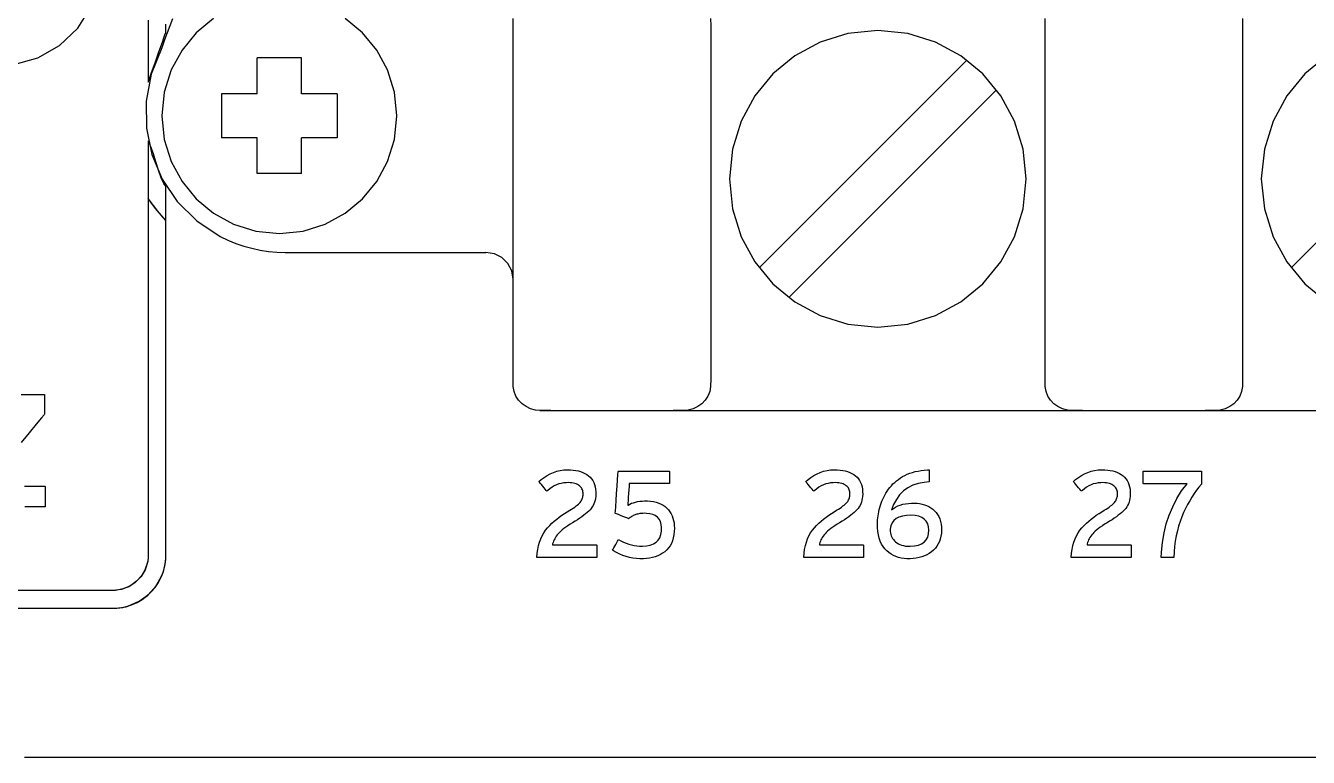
# Model space of a CAD drawing. Extents: x 1 to 47.7, y 0.2 to 33.4.
# Drawn here: x 38.839 to 40.286, y 10.224 to 11.048 of the extents above; entities that cross this region are included whole.
import ezdxf

# ---------------------------------------------------------------- set-up
doc = ezdxf.new("R2010")
doc.units = 0
doc.header["$MEASUREMENT"] = 0
for name, color, linetype in [('1_1__SCREW_TERMINAL_BLOCK_', 7, 'CONTINUOUS'), ('1_2__SCREW_TERMINAL_BLOCK_', 7, 'CONTINUOUS'), ('1_3__CONNECTORIZED_RELAY__', 7, 'CONTINUOUS'), ('1_4__CONNECTORIZED_RELAY__', 7, 'CONTINUOUS'), ('6_0____DWG', 7, 'CONTINUOUS')]:
    doc.layers.add(name, color=color, linetype=linetype)

msp = doc.modelspace()

# ---------------------------------------------------------------- linework, layer by layer
at = {"layer": '1_1__SCREW_TERMINAL_BLOCK_'}
for points in [[(38.8245, 11.004), (38.8524, 11.0119), (38.8771, 11.026), (38.8976, 11.0455), (38.9129, 11.0694)], [(38.8299, 10.3916), (38.8463, 10.3916), (38.8614, 10.3916), (38.8751, 10.3916), (38.8876, 10.3916), (38.8986, 10.3916), (38.9083, 10.3916), (38.9166, 10.3916), (38.9236, 10.3916), (38.9291, 10.3916), (38.9332, 10.3916), (38.9358, 10.3916), (38.937, 10.3916), (38.9374, 10.3916), (38.9383, 10.3916), (38.9417, 10.3917), (38.9484, 10.3926), (38.9549, 10.3943), (38.9669, 10.3995), (38.9774, 10.4072), (38.986, 10.4168), (38.9924, 10.4282), (38.9946, 10.4344), (38.9962, 10.4409), (38.997, 10.4477), (38.9971, 10.4512), (38.9971, 10.4526), (38.9971, 10.4563), (38.9971, 10.4624), (38.9971, 10.4708), (38.9971, 10.4811), (38.9971, 10.4934), (38.9971, 10.5072), (38.9971, 10.5225), (38.9971, 10.539), (38.9971, 10.5566), (38.9971, 10.575), (38.9971, 10.6137), (38.9971, 10.6925), (38.9971, 10.7296), (38.9971, 10.7469), (38.9971, 10.763), (38.9971, 10.7778), (38.9971, 10.7912), (38.9971, 10.8028), (38.9971, 10.8125), (38.9971, 10.8201), (38.9971, 10.8254), (38.9971, 10.8283), (38.9967, 10.8291), (38.9937, 10.8323), (38.9878, 10.8391), (38.9771, 10.8533), (38.9771, 10.8533), (38.9771, 10.8518), (38.9771, 10.8476), (38.9771, 10.8408), (38.9771, 10.8317), (38.9771, 10.8204), (38.9771, 10.8072), (38.9771, 10.7923), (38.9771, 10.7758), (38.9771, 10.7581), (38.9771, 10.7392), (38.9771, 10.6991), (38.9771, 10.615), (38.9771, 10.5743), (38.9771, 10.555), (38.9771, 10.5367), (38.9771, 10.5197), (38.9771, 10.5041), (38.9771, 10.4901), (38.9771, 10.4779), (38.9771, 10.4678), (38.9771, 10.4599), (38.9771, 10.4546), (38.9771, 10.4518), (38.9771, 10.4514), (38.9771, 10.4503), (38.9769, 10.448), (38.9763, 10.4435), (38.9736, 10.4351), (38.9691, 10.4276), (38.9633, 10.4213), (38.9562, 10.4164), (38.948, 10.4131), (38.9392, 10.4116), (38.9355, 10.4116), (38.9313, 10.4116), (38.9248, 10.4116), (38.9162, 10.4116), (38.9056, 10.4116), (38.8932, 10.4116), (38.8793, 10.4116), (38.864, 10.4116), (38.8475, 10.4116), (38.8301, 10.4116)]]:
    msp.add_lwpolyline(points, dxfattribs=at)
at = {"layer": '1_2__SCREW_TERMINAL_BLOCK_'}
msp.add_lwpolyline([(38.8299, 10.3916), (38.8463, 10.3916), (38.8614, 10.3916), (38.8751, 10.3916), (38.8876, 10.3916), (38.8986, 10.3916), (38.9083, 10.3916), (38.9166, 10.3916), (38.9236, 10.3916), (38.9291, 10.3916), (38.9332, 10.3916), (38.9358, 10.3916), (38.937, 10.3916), (38.9374, 10.3916), (38.9383, 10.3916), (38.9417, 10.3917), (38.9484, 10.3926), (38.9549, 10.3943), (38.9669, 10.3995), (38.9774, 10.4072), (38.986, 10.4168), (38.9924, 10.4282), (38.9946, 10.4344), (38.9962, 10.4409), (38.997, 10.4477), (38.9971, 10.4512), (38.9971, 10.4526), (38.9971, 10.4563), (38.9971, 10.4624), (38.9971, 10.4708), (38.9971, 10.4811), (38.9971, 10.4934), (38.9971, 10.5072), (38.9971, 10.5225), (38.9971, 10.539), (38.9971, 10.5566), (38.9971, 10.575), (38.9971, 10.6137), (38.9971, 10.6925), (38.9971, 10.7296), (38.9971, 10.7469), (38.9971, 10.763), (38.9971, 10.7778), (38.9971, 10.7912), (38.9971, 10.8028), (38.9971, 10.8125), (38.9971, 10.8201), (38.9971, 10.8254), (38.9971, 10.8283), (38.9967, 10.8291), (38.9937, 10.8323), (38.9878, 10.8391), (38.9771, 10.8533), (38.9771, 10.8533), (38.9771, 10.8518), (38.9771, 10.8476), (38.9771, 10.8408), (38.9771, 10.8317), (38.9771, 10.8204), (38.9771, 10.8072), (38.9771, 10.7923), (38.9771, 10.7758), (38.9771, 10.7581), (38.9771, 10.7392), (38.9771, 10.6991), (38.9771, 10.615), (38.9771, 10.5743), (38.9771, 10.555), (38.9771, 10.5367), (38.9771, 10.5197), (38.9771, 10.5041), (38.9771, 10.4901), (38.9771, 10.4779), (38.9771, 10.4678), (38.9771, 10.4599), (38.9771, 10.4546), (38.9771, 10.4518), (38.9771, 10.4514), (38.9771, 10.4503), (38.9769, 10.448), (38.9763, 10.4435), (38.9736, 10.4351), (38.9691, 10.4276), (38.9633, 10.4213), (38.9562, 10.4164), (38.948, 10.4131), (38.9392, 10.4116), (38.9355, 10.4116), (38.9313, 10.4116), (38.9248, 10.4116), (38.9162, 10.4116), (38.9056, 10.4116), (38.8932, 10.4116), (38.8793, 10.4116), (38.864, 10.4116), (38.8475, 10.4116), (38.8301, 10.4116)], dxfattribs=at)
at = {"layer": '1_3__CONNECTORIZED_RELAY__'}
for points in [[(38.8373, 10.3916), (38.8532, 10.3916), (38.8677, 10.3916), (38.8808, 10.3916), (38.8926, 10.3916), (38.9031, 10.3916), (38.9122, 10.3916), (38.9199, 10.3916), (38.9262, 10.3916), (38.9311, 10.3916), (38.9345, 10.3916), (38.9365, 10.3916), (38.9402, 10.3916), (38.947, 10.3924), (38.9535, 10.3938), (38.9657, 10.3988), (38.9763, 10.4062), (38.9852, 10.4157), (38.9918, 10.4269), (38.9942, 10.433), (38.9959, 10.4395), (38.9969, 10.4462), (38.9971, 10.4496), (38.9971, 10.4514), (38.9971, 10.4518), (38.9971, 10.4544), (38.9971, 10.4594), (38.9971, 10.4668), (38.9971, 10.4763), (38.9971, 10.4877), (38.9971, 10.5009), (38.9971, 10.5155), (38.9971, 10.5315), (38.9971, 10.5487), (38.9971, 10.5668), (38.9971, 10.605), (38.9971, 10.684), (38.9971, 10.7216), (38.9971, 10.7393), (38.9971, 10.756), (38.9971, 10.7714), (38.9971, 10.7854), (38.9971, 10.7978), (38.9971, 10.8084), (38.9971, 10.817), (38.9971, 10.8234), (38.9971, 10.8273), (38.9971, 10.8287), (38.9853, 10.8421), (38.9799, 10.8492), (38.9774, 10.8529), (38.9771, 10.8533), (38.9771, 10.8528), (38.9771, 10.8498), (38.9771, 10.8441), (38.9771, 10.836), (38.9771, 10.8257), (38.9771, 10.8133), (38.9771, 10.7991), (38.9771, 10.7833), (38.9771, 10.7661), (38.9771, 10.7477), (38.9771, 10.7284), (38.9771, 10.7082), (38.9771, 10.6243), (38.9771, 10.5831), (38.9771, 10.5635), (38.9771, 10.5447), (38.9771, 10.5271), (38.9771, 10.5108), (38.9771, 10.4961), (38.9771, 10.4831), (38.9771, 10.472), (38.9771, 10.4631), (38.9771, 10.4566), (38.9771, 10.4527), (38.9771, 10.4513), (38.977, 10.449), (38.9765, 10.4445), (38.974, 10.436), (38.9697, 10.4284), (38.964, 10.422), (38.957, 10.4169), (38.949, 10.4134), (38.9402, 10.4117), (38.9379, 10.4116), (38.9366, 10.4116), (38.9337, 10.4116), (38.9287, 10.4116), (38.9216, 10.4116), (38.9126, 10.4116), (38.9019, 10.4116), (38.8897, 10.4116), (38.8761, 10.4116), (38.8614, 10.4116), (38.8457, 10.4116), (38.8292, 10.4116)], [(38.8339, 10.6324), (38.8472, 10.6324), (38.8565, 10.6324), (38.86, 10.6324), (38.86, 10.6315), (38.86, 10.6294), (38.86, 10.6262), (38.86, 10.6226), (38.86, 10.6188), (38.86, 10.6152), (38.86, 10.6123), (38.86, 10.6105), (38.8598, 10.6098), (38.8568, 10.6062), (38.8508, 10.599), (38.8428, 10.5893), (38.8337, 10.5784)], [(38.8376, 10.5291), (38.845, 10.5291), (38.8518, 10.5291), (38.8572, 10.5291), (38.8604, 10.5291), (38.8609, 10.529), (38.8609, 10.5275), (38.8609, 10.5247), (38.8609, 10.5212), (38.8609, 10.5173), (38.8609, 10.5134), (38.8609, 10.51), (38.8609, 10.5074), (38.8609, 10.5061), (38.859, 10.506), (38.8509, 10.506), (38.838, 10.506)]]:
    msp.add_lwpolyline(points, dxfattribs=at)
at = {"layer": '1_4__CONNECTORIZED_RELAY__'}
for points in [[(38.9771, 11.0546), (38.9771, 11.0401), (38.9771, 11.0271), (38.9771, 11.0157), (38.9771, 11.006), (38.9771, 10.9979), (38.9771, 10.9917), (38.9771, 10.9874), (38.9771, 10.9851), (38.9771, 10.9847), (38.9773, 10.9852), (38.9781, 10.9874), (38.9793, 10.9908), (38.9809, 10.9953), (38.9848, 11.0064), (38.9891, 11.0186), (38.9931, 11.0298), (38.9947, 11.0344), (38.996, 11.038), (38.9968, 11.0404), (38.9971, 11.0413), (38.9971, 11.0413), (38.9971, 11.0422), (38.9971, 11.0451), (38.9971, 11.0498)], [(38.8327, 10.3916), (38.8493, 10.3916), (38.8646, 10.3916), (38.8784, 10.3916), (38.8908, 10.3916), (38.9017, 10.3916), (38.9112, 10.3916), (38.9193, 10.3916), (38.9259, 10.3916), (38.9309, 10.3916), (38.9345, 10.3916), (38.9366, 10.3916), (38.9372, 10.3916), (38.9381, 10.3916), (38.9451, 10.3921), (38.9519, 10.3934), (38.9584, 10.3955), (38.9646, 10.3982), (38.9703, 10.4016), (38.9757, 10.4056), (38.9805, 10.4102), (38.9848, 10.4152), (38.9886, 10.4208), (38.9917, 10.4267), (38.9942, 10.433), (38.9959, 10.4397), (38.9969, 10.4466), (38.9971, 10.4501), (38.9971, 10.4516), (38.9971, 10.4521), (38.9971, 10.4534), (38.9971, 10.4555), (38.9971, 10.4618), (38.9971, 10.4708), (38.9971, 10.4821), (38.9971, 10.4956), (38.9971, 10.5111), (38.9971, 10.5282), (38.9971, 10.5468), (38.9971, 10.5667), (38.9971, 10.5875), (38.9971, 10.6313), (38.9971, 10.6762), (38.9971, 10.7205), (38.9971, 10.7417), (38.9971, 10.7621), (38.9971, 10.7813), (38.9971, 10.7992), (38.9971, 10.8155), (38.9971, 10.83), (38.9971, 10.8425), (38.9971, 10.8526), (38.9971, 10.8602), (38.9971, 10.865), (38.9971, 10.8663), (38.9971, 10.8669), (38.9964, 10.8677), (38.9948, 10.8702), (38.9917, 10.8769), (38.9886, 10.8855), (38.9857, 10.8948), (38.9829, 10.9039), (38.9802, 10.9118), (38.9776, 10.9176), (38.9771, 10.9183), (38.9771, 10.9174), (38.9771, 10.9157), (38.9771, 10.9131), (38.9771, 10.9097), (38.9771, 10.9007), (38.9771, 10.8888), (38.9771, 10.8745), (38.9771, 10.8578), (38.9771, 10.8392), (38.9771, 10.8188), (38.9771, 10.797), (38.9771, 10.7739), (38.9771, 10.7499), (38.9771, 10.7), (38.9771, 10.6495), (38.9771, 10.6005), (38.9771, 10.5773), (38.9771, 10.5552), (38.9771, 10.5345), (38.9771, 10.5155), (38.9771, 10.4985), (38.9771, 10.4836), (38.9771, 10.4713), (38.9771, 10.4617), (38.9771, 10.4581), (38.9771, 10.4552), (38.9771, 10.4531), (38.9771, 10.4519), (38.9771, 10.4502), (38.9769, 10.4478), (38.9762, 10.4433), (38.9734, 10.4347), (38.9687, 10.4271), (38.9625, 10.4207), (38.9551, 10.4158), (38.9466, 10.4127), (38.9374, 10.4116), (38.9361, 10.4116), (38.9325, 10.4116), (38.9267, 10.4116), (38.9188, 10.4116), (38.9089, 10.4116), (38.8973, 10.4116), (38.8842, 10.4116), (38.8697, 10.4116), (38.8541, 10.4116), (38.8376, 10.4116)], [(38.8339, 10.6324), (38.8472, 10.6324), (38.8565, 10.6324), (38.86, 10.6324), (38.86, 10.6315), (38.86, 10.6294), (38.86, 10.6262), (38.86, 10.6226), (38.86, 10.6188), (38.86, 10.6152), (38.86, 10.6123), (38.86, 10.6105), (38.8598, 10.6098), (38.8568, 10.6062), (38.8508, 10.599), (38.8428, 10.5893), (38.8337, 10.5784)], [(38.8376, 10.5291), (38.845, 10.5291), (38.8518, 10.5291), (38.8572, 10.5291), (38.8604, 10.5291), (38.8609, 10.529), (38.8609, 10.5275), (38.8609, 10.5247), (38.8609, 10.5212), (38.8609, 10.5173), (38.8609, 10.5134), (38.8609, 10.51), (38.8609, 10.5074), (38.8609, 10.5061), (38.859, 10.506), (38.8509, 10.506), (38.838, 10.506)]]:
    msp.add_lwpolyline(points, dxfattribs=at)
at = {"layer": '6_0____DWG'}
for points in [[(39.0044, 11.0561), (38.9956, 11.0322), (38.9923, 11.0232), (38.9803, 10.9936), (38.9747, 10.9632), (38.9751, 10.9328), (38.9813, 10.9032), (38.993, 10.8753), (39.0099, 10.85), (39.0318, 10.8282), (39.0584, 10.8106), (39.067, 10.8065), (39.0758, 10.8029), (39.0848, 10.7998), (39.0939, 10.7973), (39.1032, 10.7953), (39.1126, 10.7938), (39.1221, 10.793), (39.1316, 10.7927), (39.1413, 10.7927), (39.167, 10.7927), (39.2032, 10.7927), (39.2448, 10.7927), (39.2863, 10.7927), (39.3225, 10.7927), (39.3482, 10.7927), (39.3579, 10.7927)], [(39.0509, 11.0565), (39.0313, 11.0403), (39.0152, 11.0207), (39.0029, 10.9983), (38.9952, 10.9734), (38.9925, 10.9468), (38.9952, 10.92), (39.0029, 10.8951), (39.0152, 10.8726), (39.0313, 10.853), (39.0509, 10.8368), (39.0734, 10.8246), (39.0983, 10.8168), (39.125, 10.8141), (39.1517, 10.8168), (39.1766, 10.8246), (39.1991, 10.8368), (39.2187, 10.853), (39.2349, 10.8726), (39.2471, 10.8951), (39.2548, 10.92), (39.2575, 10.9468), (39.2548, 10.9734), (39.2471, 10.9983), (39.2349, 11.0207), (39.2187, 11.0403), (39.1991, 11.0565)], [(39.4311, 10.6147), (39.4306, 10.6147), (39.4293, 10.6147), (39.4274, 10.6147), (39.4252, 10.6147), (39.4229, 10.6147), (39.4209, 10.6147), (39.4195, 10.6147), (39.4188, 10.6147), (39.414, 10.615), (39.4084, 10.6165), (39.4033, 10.6189), (39.3988, 10.6221), (39.3949, 10.6261), (39.3919, 10.6308), (39.3899, 10.636), (39.3888, 10.6416), (39.3887, 10.6502), (39.3887, 10.6847), (39.3887, 10.7415), (39.3887, 10.8117), (39.3887, 10.8864), (39.3887, 10.9566), (39.3887, 11.0134), (39.3887, 11.0479), (39.3888, 11.0565)], [(39.6115, 11.0565), (39.6116, 11.0479), (39.6116, 11.0134), (39.6116, 10.9566), (39.6116, 10.8864), (39.6116, 10.8117), (39.6116, 10.7415), (39.6116, 10.6847), (39.6116, 10.6502), (39.6115, 10.6416), (39.6105, 10.636), (39.6084, 10.6308), (39.6054, 10.6261), (39.6016, 10.6221), (39.5971, 10.6189), (39.5919, 10.6165), (39.5863, 10.615), (39.5816, 10.6147), (39.5809, 10.6147), (39.5794, 10.6147), (39.5774, 10.6147), (39.5752, 10.6147), (39.573, 10.6147), (39.5711, 10.6147), (39.5697, 10.6147), (39.5692, 10.6147)], [(40.0311, 10.6147), (40.0306, 10.6147), (40.0293, 10.6147), (40.0274, 10.6147), (40.0252, 10.6147), (40.0229, 10.6147), (40.021, 10.6147), (40.0195, 10.6147), (40.0188, 10.6147), (40.014, 10.615), (40.0084, 10.6165), (40.0033, 10.6189), (39.9988, 10.6221), (39.9949, 10.6261), (39.9919, 10.6308), (39.9899, 10.636), (39.9889, 10.6416), (39.9888, 10.6502), (39.9888, 10.6847), (39.9888, 10.7415), (39.9888, 10.8117), (39.9888, 10.8864), (39.9888, 10.9566), (39.9888, 11.0134), (39.9888, 11.0479), (39.9889, 11.0565)], [(40.2115, 11.0565), (40.2116, 11.0479), (40.2116, 11.0134), (40.2116, 10.9566), (40.2116, 10.8864), (40.2116, 10.8117), (40.2116, 10.7415), (40.2116, 10.6847), (40.2116, 10.6502), (40.2115, 10.6416), (40.2105, 10.636), (40.2084, 10.6308), (40.2054, 10.6261), (40.2016, 10.6221), (40.1971, 10.6189), (40.192, 10.6165), (40.1864, 10.615), (40.1816, 10.6147), (40.1809, 10.6147), (40.1794, 10.6147), (40.1774, 10.6147), (40.1752, 10.6147), (40.173, 10.6147), (40.1711, 10.6147), (40.1697, 10.6147), (40.1692, 10.6147)], [(39.15, 11.0119), (39.1, 11.0119)], [(39.1, 10.9716), (39.1, 11.0119)], [(39.15, 10.9716), (39.15, 11.0119)], [(40.3065, 11.0143), (40.2817, 10.9938), (40.2613, 10.969), (40.2459, 10.9406), (40.2361, 10.9092), (40.2327, 10.8755), (40.2361, 10.8418), (40.2459, 10.8104), (40.2613, 10.7821), (40.2817, 10.7573), (40.3065, 10.7369)], [(39.6663, 10.7752), (39.9006, 11.0095)], [(40.2663, 10.7752), (40.5006, 11.0095)], [(39.0599, 10.9716), (39.0599, 10.9217)], [(39.1, 10.9716), (39.0599, 10.9716)], [(39.1901, 10.9716), (39.15, 10.9716)], [(39.1901, 10.9716), (39.1901, 10.9217)], [(39.6997, 10.7418), (39.934, 10.9761)], [(39.1, 10.9217), (39.0599, 10.9217)], [(39.1, 10.8817), (39.1, 10.9217)], [(39.15, 10.8817), (39.15, 10.9217)], [(39.1901, 10.9217), (39.15, 10.9217)], [(39.15, 10.8817), (39.1, 10.8817)], [(39.3887, 10.7625), (39.3872, 10.7721), (39.3828, 10.7803), (39.3761, 10.7869), (39.3676, 10.7912), (39.3579, 10.7927)], [(39.4187, 10.6147), (41.3874, 10.6147)], [(40.3211, 10.2236), (40.2445, 10.2236), (40.1671, 10.2236), (40.089, 10.2236), (40.0101, 10.2236), (39.9306, 10.2236), (39.8503, 10.2236), (39.7694, 10.2236), (39.6878, 10.2236), (39.6055, 10.2236), (39.5226, 10.2236), (39.4391, 10.2236), (39.3549, 10.2236), (39.2702, 10.2236), (39.1848, 10.2236), (39.0989, 10.2236), (39.0124, 10.2236), (38.8377, 10.2236)]]:
    msp.add_lwpolyline(points, dxfattribs=at)
for points in [[(39.6327, 10.8755), (39.6361, 10.8418), (39.6459, 10.8104), (39.6613, 10.7821), (39.6817, 10.7573), (39.7065, 10.7369), (39.735, 10.7215), (39.7664, 10.7118), (39.8001, 10.7084), (39.8338, 10.7118), (39.8652, 10.7215), (39.8936, 10.7369), (39.9184, 10.7573), (39.9388, 10.7821), (39.9543, 10.8104), (39.964, 10.8418), (39.9674, 10.8755), (39.964, 10.9092), (39.9543, 10.9406), (39.9388, 10.969), (39.9184, 10.9938), (39.8936, 11.0143), (39.8652, 11.0298), (39.8338, 11.0395), (39.8001, 11.0429), (39.7664, 11.0395), (39.735, 11.0298), (39.7065, 11.0143), (39.6817, 10.9938), (39.6613, 10.969), (39.6459, 10.9406), (39.6361, 10.9092)], [(39.4154, 10.4489), (39.4158, 10.4536), (39.4165, 10.458), (39.4173, 10.4622), (39.4184, 10.4662), (39.4198, 10.4699), (39.4214, 10.4733), (39.4232, 10.4766), (39.4252, 10.4796), (39.4275, 10.4823), (39.43, 10.4849), (39.4325, 10.4874), (39.4351, 10.4898), (39.4379, 10.4921), (39.4407, 10.4944), (39.4437, 10.4965), (39.4467, 10.4985), (39.4498, 10.5004), (39.4526, 10.5021), (39.4546, 10.5033), (39.4565, 10.5045), (39.4582, 10.5057), (39.4597, 10.5069), (39.4611, 10.508), (39.4623, 10.509), (39.4634, 10.51), (39.4643, 10.511), (39.465, 10.512), (39.4656, 10.5129), (39.4662, 10.5139), (39.4666, 10.515), (39.467, 10.516), (39.4673, 10.517), (39.4675, 10.5181), (39.4676, 10.5192), (39.4677, 10.5203), (39.4676, 10.5216), (39.4675, 10.5229), (39.4672, 10.5241), (39.4669, 10.5252), (39.4664, 10.5263), (39.4658, 10.5272), (39.4651, 10.5282), (39.4644, 10.529), (39.4635, 10.5298), (39.4624, 10.5305), (39.4612, 10.5312), (39.4599, 10.5317), (39.4584, 10.5322), (39.4568, 10.5326), (39.455, 10.5329), (39.4531, 10.5331), (39.451, 10.5332), (39.4486, 10.5331), (39.4458, 10.5329), (39.443, 10.5324), (39.4403, 10.5317), (39.4377, 10.5307), (39.4351, 10.5295), (39.4326, 10.528), (39.4302, 10.5263), (39.4279, 10.5244), (39.4268, 10.5236), (39.4261, 10.5244), (39.425, 10.5257), (39.4236, 10.5274), (39.4221, 10.5293), (39.4206, 10.5312), (39.4193, 10.5328), (39.4183, 10.5339), (39.4179, 10.5345), (39.4203, 10.5367), (39.4236, 10.5392), (39.427, 10.5414), (39.4305, 10.5433), (39.4342, 10.5448), (39.438, 10.546), (39.4419, 10.5469), (39.4459, 10.5475), (39.45, 10.5477), (39.4533, 10.5476), (39.4565, 10.5474), (39.4595, 10.5469), (39.4623, 10.5464), (39.4649, 10.5456), (39.4674, 10.5447), (39.4697, 10.5436), (39.4719, 10.5424), (39.4738, 10.541), (39.4756, 10.5393), (39.4772, 10.5375), (39.4785, 10.5355), (39.4796, 10.5333), (39.4805, 10.531), (39.4812, 10.5284), (39.4817, 10.5257), (39.482, 10.5228), (39.482, 10.5201), (39.4819, 10.5177), (39.4816, 10.5154), (39.4812, 10.5133), (39.4806, 10.5112), (39.4799, 10.5093), (39.479, 10.5075), (39.478, 10.5058), (39.4769, 10.5041), (39.4756, 10.5026), (39.4741, 10.5011), (39.4724, 10.4995), (39.4705, 10.4979), (39.4685, 10.4964), (39.4663, 10.4947), (39.4639, 10.4931), (39.4614, 10.4914), (39.4587, 10.4898), (39.4558, 10.488), (39.4531, 10.4863), (39.4505, 10.4846), (39.4482, 10.483), (39.4461, 10.4814), (39.4442, 10.4799), (39.4425, 10.4784), (39.441, 10.477), (39.4397, 10.4757), (39.4385, 10.4743), (39.4374, 10.4729), (39.4365, 10.4715), (39.4357, 10.47), (39.4349, 10.4686), (39.4343, 10.4671), (39.4338, 10.4656), (39.4333, 10.4641), (39.4333, 10.463), (39.4362, 10.463), (39.4418, 10.463), (39.4492, 10.463), (39.4576, 10.463), (39.466, 10.463), (39.4735, 10.463), (39.4794, 10.463), (39.4826, 10.463), (39.483, 10.4629), (39.483, 10.4619), (39.483, 10.4602), (39.483, 10.458), (39.483, 10.4556), (39.483, 10.4533), (39.483, 10.4512), (39.483, 10.4497), (39.483, 10.449), (39.4815, 10.4489), (39.4758, 10.4489), (39.467, 10.4489), (39.4562, 10.4489), (39.4447, 10.4489), (39.4337, 10.4489), (39.4244, 10.4489), (39.4179, 10.4489)], [(39.5707, 10.4819), (39.5705, 10.4781), (39.5701, 10.4744), (39.5694, 10.471), (39.5684, 10.4678), (39.5672, 10.4648), (39.5658, 10.4621), (39.564, 10.4597), (39.5621, 10.4574), (39.5598, 10.4554), (39.5574, 10.4537), (39.5548, 10.4521), (39.552, 10.4508), (39.5491, 10.4497), (39.546, 10.4488), (39.5427, 10.4481), (39.5392, 10.4477), (39.5356, 10.4474), (39.5317, 10.4474), (39.5277, 10.4476), (39.5238, 10.4481), (39.52, 10.4489), (39.5162, 10.4498), (39.5125, 10.4511), (39.5089, 10.4526), (39.5054, 10.4543), (39.5019, 10.4563), (39.5008, 10.4572), (39.5014, 10.4581), (39.5022, 10.4596), (39.5033, 10.4615), (39.5045, 10.4636), (39.5056, 10.4656), (39.5066, 10.4673), (39.5073, 10.4685), (39.5076, 10.469), (39.5102, 10.4676), (39.5131, 10.4662), (39.5161, 10.4649), (39.5191, 10.4639), (39.5221, 10.463), (39.5251, 10.4624), (39.5281, 10.4619), (39.5312, 10.4616), (39.5345, 10.4615), (39.5392, 10.4619), (39.5433, 10.4627), (39.5469, 10.4641), (39.5499, 10.466), (39.5523, 10.4683), (39.5542, 10.4712), (39.5554, 10.4746), (39.5561, 10.4784), (39.5562, 10.4826), (39.5557, 10.4861), (39.5548, 10.4893), (39.5534, 10.492), (39.5514, 10.4942), (39.5491, 10.496), (39.5462, 10.4973), (39.5429, 10.4982), (39.539, 10.4986), (39.5365, 10.4987), (39.5352, 10.4986), (39.5339, 10.4985), (39.5327, 10.4984), (39.5315, 10.4983), (39.5304, 10.4981), (39.5293, 10.4978), (39.5282, 10.4976), (39.5272, 10.4972), (39.5262, 10.4969), (39.5252, 10.4964), (39.5243, 10.496), (39.5233, 10.4955), (39.5224, 10.495), (39.5215, 10.4944), (39.5207, 10.4938), (39.5198, 10.4932), (39.519, 10.4925), (39.5184, 10.4928), (39.517, 10.4934), (39.5149, 10.4942), (39.5125, 10.4952), (39.5099, 10.4962), (39.5075, 10.4972), (39.5055, 10.498), (39.5043, 10.4985), (39.5039, 10.4988), (39.5041, 10.5012), (39.5044, 10.5063), (39.5049, 10.5132), (39.5055, 10.521), (39.506, 10.5291), (39.5065, 10.5364), (39.5069, 10.5422), (39.5071, 10.5456), (39.5076, 10.5461), (39.5113, 10.5461), (39.5181, 10.5461), (39.5269, 10.5461), (39.5366, 10.5461), (39.5463, 10.5461), (39.5549, 10.5461), (39.5614, 10.5461), (39.5648, 10.5461), (39.565, 10.5459), (39.565, 10.5448), (39.565, 10.5431), (39.565, 10.5409), (39.565, 10.5386), (39.565, 10.5363), (39.565, 10.5343), (39.565, 10.5329), (39.565, 10.5323), (39.5637, 10.5323), (39.5596, 10.5323), (39.5535, 10.5323), (39.5462, 10.5323), (39.5385, 10.5323), (39.5312, 10.5323), (39.5251, 10.5323), (39.5211, 10.5323), (39.5198, 10.5323), (39.5197, 10.5312), (39.5195, 10.5287), (39.5192, 10.5252), (39.5189, 10.5211), (39.5186, 10.5169), (39.5183, 10.5131), (39.5181, 10.5099), (39.518, 10.508), (39.5185, 10.508), (39.5204, 10.509), (39.5224, 10.5099), (39.5245, 10.5106), (39.5268, 10.5113), (39.5291, 10.5118), (39.5316, 10.5122), (39.5342, 10.5124), (39.537, 10.5126), (39.5403, 10.5126), (39.5438, 10.5123), (39.547, 10.5118), (39.5501, 10.5111), (39.553, 10.5102), (39.5556, 10.5091), (39.558, 10.5078), (39.5602, 10.5062), (39.5622, 10.5044), (39.564, 10.5025), (39.5656, 10.5004), (39.5669, 10.4981), (39.5681, 10.4958), (39.569, 10.4933), (39.5697, 10.4906), (39.5702, 10.4879), (39.5705, 10.485)], [(39.7165, 10.4489), (39.7169, 10.4536), (39.7175, 10.458), (39.7184, 10.4622), (39.7195, 10.4662), (39.7208, 10.4699), (39.7224, 10.4733), (39.7242, 10.4766), (39.7263, 10.4796), (39.7286, 10.4823), (39.731, 10.4849), (39.7335, 10.4874), (39.7362, 10.4898), (39.7389, 10.4921), (39.7418, 10.4944), (39.7447, 10.4965), (39.7478, 10.4985), (39.7509, 10.5004), (39.7536, 10.5021), (39.7557, 10.5033), (39.7575, 10.5045), (39.7592, 10.5057), (39.7608, 10.5069), (39.7622, 10.508), (39.7634, 10.509), (39.7645, 10.51), (39.7653, 10.511), (39.7661, 10.512), (39.7667, 10.5129), (39.7672, 10.5139), (39.7677, 10.515), (39.768, 10.516), (39.7683, 10.517), (39.7685, 10.5181), (39.7686, 10.5192), (39.7687, 10.5203), (39.7686, 10.5216), (39.7685, 10.5229), (39.7682, 10.5241), (39.7679, 10.5252), (39.7674, 10.5263), (39.7669, 10.5272), (39.7662, 10.5282), (39.7654, 10.529), (39.7645, 10.5298), (39.7635, 10.5305), (39.7623, 10.5312), (39.7609, 10.5317), (39.7594, 10.5322), (39.7578, 10.5326), (39.756, 10.5329), (39.7541, 10.5331), (39.7521, 10.5332), (39.7497, 10.5331), (39.7468, 10.5329), (39.7441, 10.5324), (39.7414, 10.5317), (39.7387, 10.5307), (39.7362, 10.5295), (39.7337, 10.528), (39.7313, 10.5263), (39.7289, 10.5244), (39.7278, 10.5236), (39.7272, 10.5244), (39.7261, 10.5257), (39.7247, 10.5274), (39.7232, 10.5293), (39.7217, 10.5312), (39.7203, 10.5328), (39.7194, 10.5339), (39.7189, 10.5345), (39.7214, 10.5367), (39.7247, 10.5392), (39.7281, 10.5414), (39.7316, 10.5433), (39.7352, 10.5448), (39.739, 10.546), (39.7429, 10.5469), (39.7469, 10.5475), (39.7511, 10.5477), (39.7544, 10.5476), (39.7575, 10.5474), (39.7605, 10.5469), (39.7633, 10.5464), (39.766, 10.5456), (39.7685, 10.5447), (39.7708, 10.5436), (39.7729, 10.5424), (39.7749, 10.541), (39.7767, 10.5393), (39.7782, 10.5375), (39.7796, 10.5355), (39.7807, 10.5333), (39.7816, 10.531), (39.7823, 10.5284), (39.7828, 10.5257), (39.783, 10.5228), (39.7831, 10.5201), (39.7829, 10.5177), (39.7826, 10.5154), (39.7822, 10.5133), (39.7817, 10.5112), (39.7809, 10.5093), (39.7801, 10.5075), (39.7791, 10.5058), (39.778, 10.5041), (39.7766, 10.5026), (39.7751, 10.5011), (39.7734, 10.4995), (39.7716, 10.4979), (39.7695, 10.4964), (39.7674, 10.4947), (39.765, 10.4931), (39.7624, 10.4914), (39.7597, 10.4898), (39.7568, 10.488), (39.7541, 10.4863), (39.7516, 10.4846), (39.7493, 10.483), (39.7471, 10.4814), (39.7452, 10.4799), (39.7435, 10.4784), (39.742, 10.477), (39.7407, 10.4757), (39.7395, 10.4743), (39.7385, 10.4729), (39.7375, 10.4715), (39.7367, 10.47), (39.736, 10.4686), (39.7353, 10.4671), (39.7348, 10.4656), (39.7344, 10.4641), (39.7344, 10.463), (39.7373, 10.463), (39.7429, 10.463), (39.7503, 10.463), (39.7586, 10.463), (39.767, 10.463), (39.7746, 10.463), (39.7804, 10.463), (39.7836, 10.463), (39.784, 10.4629), (39.784, 10.4619), (39.784, 10.4602), (39.784, 10.458), (39.784, 10.4556), (39.784, 10.4533), (39.784, 10.4512), (39.784, 10.4497), (39.784, 10.449), (39.7825, 10.4489), (39.7768, 10.4489), (39.768, 10.4489), (39.7573, 10.4489), (39.7458, 10.4489), (39.7347, 10.4489), (39.7254, 10.4489), (39.7189, 10.4489)], [(39.872, 10.4798), (39.8718, 10.4762), (39.8713, 10.4729), (39.8706, 10.4697), (39.8696, 10.4668), (39.8683, 10.4641), (39.8668, 10.4615), (39.865, 10.4592), (39.863, 10.4571), (39.8607, 10.4551), (39.8582, 10.4534), (39.8555, 10.4519), (39.8528, 10.4506), (39.8498, 10.4495), (39.8467, 10.4487), (39.8435, 10.448), (39.8401, 10.4476), (39.8365, 10.4474), (39.833, 10.4474), (39.8297, 10.4477), (39.8265, 10.4482), (39.8235, 10.449), (39.8206, 10.45), (39.8178, 10.4512), (39.8151, 10.4527), (39.8126, 10.4545), (39.8102, 10.4564), (39.808, 10.4587), (39.8061, 10.4612), (39.8044, 10.464), (39.8029, 10.4672), (39.8018, 10.4706), (39.8009, 10.4743), (39.8002, 10.4783), (39.7999, 10.4827), (39.7998, 10.4867), (39.7998, 10.4889), (39.7999, 10.4912), (39.8002, 10.4935), (39.8005, 10.4958), (39.8008, 10.4982), (39.8013, 10.5005), (39.8018, 10.5029), (39.8024, 10.5053), (39.8031, 10.5077), (39.8039, 10.5101), (39.8048, 10.5124), (39.8057, 10.5147), (39.8068, 10.517), (39.808, 10.5192), (39.8092, 10.5214), (39.8106, 10.5236), (39.812, 10.5257), (39.8136, 10.5278), (39.8154, 10.5298), (39.8172, 10.5317), (39.8192, 10.5335), (39.8213, 10.5353), (39.8234, 10.5369), (39.8257, 10.5385), (39.8281, 10.54), (39.8307, 10.5414), (39.8333, 10.5427), (39.8361, 10.5438), (39.8391, 10.5448), (39.8422, 10.5456), (39.8455, 10.5463), (39.8489, 10.5469), (39.8524, 10.5473), (39.8561, 10.5476), (39.8581, 10.5476), (39.8581, 10.5467), (39.8581, 10.545), (39.8581, 10.5429), (39.8581, 10.5406), (39.8581, 10.5383), (39.8581, 10.5362), (39.8581, 10.5347), (39.8581, 10.534), (39.8525, 10.5335), (39.8457, 10.5323), (39.8395, 10.5302), (39.8339, 10.5274), (39.829, 10.5238), (39.8247, 10.5195), (39.821, 10.5144), (39.8179, 10.5085), (39.8157, 10.5025), (39.8178, 10.5041), (39.8202, 10.5056), (39.8227, 10.5069), (39.8254, 10.5079), (39.8283, 10.5088), (39.8314, 10.5094), (39.8346, 10.5098), (39.8381, 10.5101), (39.8415, 10.5101), (39.8445, 10.5099), (39.8473, 10.5096), (39.8501, 10.509), (39.8527, 10.5083), (39.8552, 10.5073), (39.8576, 10.5062), (39.8599, 10.5048), (39.8621, 10.5033), (39.8641, 10.5016), (39.8659, 10.4996), (39.8674, 10.4974), (39.8688, 10.495), (39.8699, 10.4924), (39.8708, 10.4895), (39.8714, 10.4865), (39.8718, 10.4832)], [(40.0183, 10.4489), (40.0187, 10.4536), (40.0193, 10.458), (40.0202, 10.4622), (40.0213, 10.4662), (40.0227, 10.4699), (40.0243, 10.4733), (40.0261, 10.4766), (40.0281, 10.4796), (40.0304, 10.4823), (40.0328, 10.4849), (40.0354, 10.4874), (40.038, 10.4898), (40.0408, 10.4921), (40.0436, 10.4944), (40.0465, 10.4965), (40.0496, 10.4985), (40.0527, 10.5004), (40.0555, 10.5021), (40.0575, 10.5033), (40.0594, 10.5045), (40.0611, 10.5057), (40.0626, 10.5069), (40.064, 10.508), (40.0652, 10.509), (40.0663, 10.51), (40.0672, 10.511), (40.0679, 10.512), (40.0685, 10.5129), (40.069, 10.5139), (40.0695, 10.515), (40.0699, 10.516), (40.0701, 10.517), (40.0704, 10.5181), (40.0705, 10.5192), (40.0705, 10.5203), (40.0705, 10.5216), (40.0703, 10.5229), (40.0701, 10.5241), (40.0697, 10.5252), (40.0693, 10.5263), (40.0687, 10.5272), (40.068, 10.5282), (40.0672, 10.529), (40.0664, 10.5298), (40.0653, 10.5305), (40.0641, 10.5312), (40.0627, 10.5317), (40.0613, 10.5322), (40.0596, 10.5326), (40.0579, 10.5329), (40.056, 10.5331), (40.0539, 10.5332), (40.0515, 10.5331), (40.0487, 10.5329), (40.0459, 10.5324), (40.0432, 10.5317), (40.0406, 10.5307), (40.038, 10.5295), (40.0355, 10.528), (40.0331, 10.5263), (40.0308, 10.5244), (40.0296, 10.5236), (40.029, 10.5244), (40.0279, 10.5257), (40.0265, 10.5274), (40.025, 10.5293), (40.0235, 10.5312), (40.0222, 10.5328), (40.0212, 10.5339), (40.0208, 10.5345), (40.0232, 10.5367), (40.0265, 10.5392), (40.0299, 10.5414), (40.0334, 10.5433), (40.0371, 10.5448), (40.0409, 10.546), (40.0447, 10.5469), (40.0488, 10.5475), (40.0529, 10.5477), (40.0562, 10.5476), (40.0594, 10.5474), (40.0623, 10.5469), (40.0652, 10.5464), (40.0678, 10.5456), (40.0703, 10.5447), (40.0726, 10.5436), (40.0747, 10.5424), (40.0767, 10.541), (40.0785, 10.5393), (40.08, 10.5375), (40.0814, 10.5355), (40.0825, 10.5333), (40.0834, 10.531), (40.0841, 10.5284), (40.0846, 10.5257), (40.0848, 10.5228), (40.0849, 10.5201), (40.0847, 10.5177), (40.0845, 10.5154), (40.084, 10.5133), (40.0835, 10.5112), (40.0828, 10.5093), (40.0819, 10.5075), (40.0809, 10.5058), (40.0798, 10.5041), (40.0785, 10.5026), (40.0769, 10.5011), (40.0753, 10.4995), (40.0734, 10.4979), (40.0714, 10.4964), (40.0692, 10.4947), (40.0668, 10.4931), (40.0643, 10.4914), (40.0616, 10.4898), (40.0587, 10.488), (40.0559, 10.4863), (40.0534, 10.4846), (40.0511, 10.483), (40.049, 10.4814), (40.0471, 10.4799), (40.0454, 10.4784), (40.0439, 10.477), (40.0425, 10.4757), (40.0414, 10.4743), (40.0403, 10.4729), (40.0394, 10.4715), (40.0385, 10.47), (40.0378, 10.4686), (40.0372, 10.4671), (40.0366, 10.4656), (40.0362, 10.4641), (40.0362, 10.463), (40.0391, 10.463), (40.0447, 10.463), (40.0521, 10.463), (40.0604, 10.463), (40.0688, 10.463), (40.0764, 10.463), (40.0822, 10.463), (40.0855, 10.463), (40.0859, 10.4629), (40.0859, 10.4619), (40.0859, 10.4602), (40.0859, 10.458), (40.0859, 10.4556), (40.0859, 10.4533), (40.0859, 10.4512), (40.0859, 10.4497), (40.0859, 10.449), (40.0844, 10.4489), (40.0787, 10.4489), (40.0698, 10.4489), (40.0591, 10.4489), (40.0476, 10.4489), (40.0366, 10.4489), (40.0272, 10.4489), (40.0207, 10.4489)], [(40.1653, 10.5314), (40.1624, 10.5281), (40.1596, 10.5246), (40.157, 10.5209), (40.1544, 10.517), (40.1519, 10.5129), (40.1495, 10.5086), (40.1473, 10.5041), (40.1451, 10.4994), (40.143, 10.4946), (40.1411, 10.4895), (40.1394, 10.4842), (40.138, 10.4788), (40.1367, 10.4731), (40.1357, 10.4674), (40.1349, 10.4614), (40.1343, 10.4553), (40.1339, 10.4489), (40.1334, 10.4489), (40.1319, 10.4489), (40.1299, 10.4489), (40.1274, 10.4489), (40.1249, 10.4489), (40.1227, 10.4489), (40.1209, 10.4489), (40.1198, 10.4489), (40.12, 10.4547), (40.1211, 10.4658), (40.123, 10.4765), (40.1255, 10.4868), (40.1288, 10.4967), (40.1327, 10.5061), (40.1374, 10.5152), (40.1428, 10.5238), (40.1489, 10.532), (40.147, 10.532), (40.1419, 10.532), (40.1348, 10.532), (40.1264, 10.532), (40.1177, 10.532), (40.1098, 10.532), (40.1036, 10.532), (40.1, 10.532), (40.0995, 10.5322), (40.0995, 10.5332), (40.0995, 10.535), (40.0995, 10.5372), (40.0995, 10.5397), (40.0995, 10.5421), (40.0995, 10.5442), (40.0995, 10.5456), (40.0995, 10.5461), (40.102, 10.5461), (40.1087, 10.5461), (40.1183, 10.5461), (40.1295, 10.5461), (40.141, 10.5461), (40.1516, 10.5461), (40.1599, 10.5461), (40.1646, 10.5461), (40.1653, 10.546), (40.1653, 10.5449), (40.1653, 10.5431), (40.1653, 10.5407), (40.1653, 10.5381), (40.1653, 10.5356), (40.1653, 10.5335), (40.1653, 10.532)], [(39.8577, 10.4795), (39.8574, 10.4834), (39.8564, 10.4868), (39.8548, 10.4897), (39.8525, 10.4921), (39.8497, 10.4939), (39.8462, 10.4953), (39.8421, 10.4961), (39.8374, 10.4964), (39.8323, 10.4963), (39.8278, 10.4956), (39.8239, 10.4944), (39.8207, 10.4927), (39.8181, 10.4906), (39.8162, 10.4879), (39.8149, 10.4846), (39.8142, 10.4809), (39.8142, 10.4782), (39.8143, 10.4765), (39.8147, 10.4749), (39.8152, 10.4733), (39.8159, 10.4718), (39.8167, 10.4703), (39.8177, 10.469), (39.8189, 10.4677), (39.8202, 10.4664), (39.8217, 10.4653), (39.8233, 10.4643), (39.8251, 10.4634), (39.827, 10.4627), (39.8291, 10.4622), (39.8313, 10.4618), (39.8336, 10.4616), (39.8367, 10.4615), (39.8416, 10.4619), (39.8459, 10.4629), (39.8495, 10.4644), (39.8524, 10.4663), (39.8547, 10.4689), (39.8564, 10.4719), (39.8574, 10.4754)]]:
    msp.add_lwpolyline(points, close=True, dxfattribs=at)

doc.saveas('drawing.dxf')
